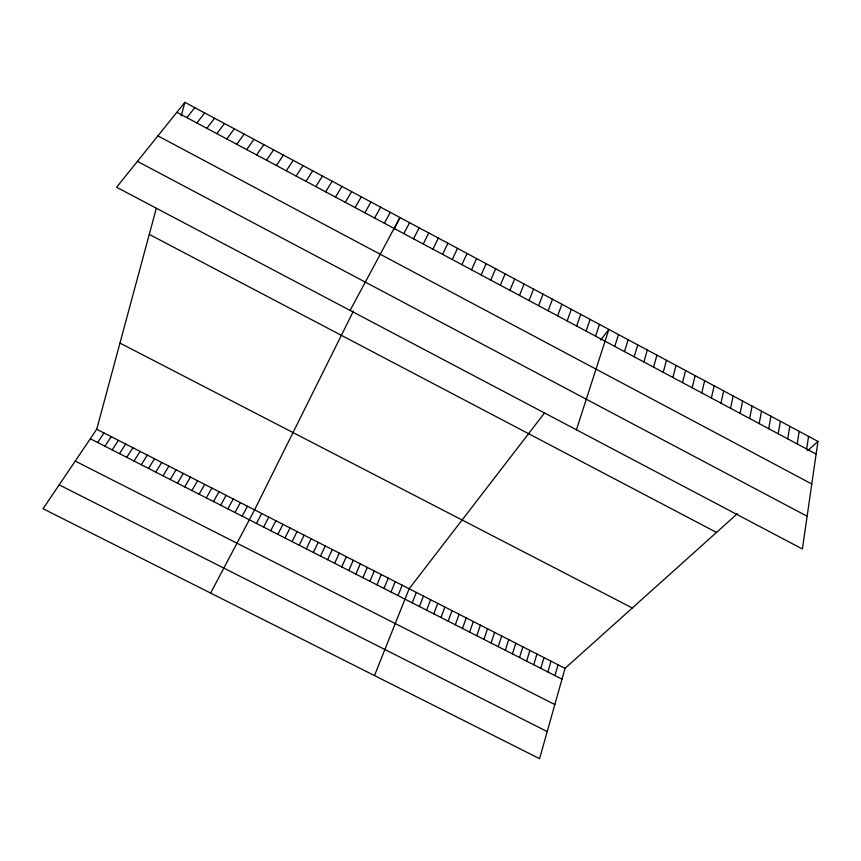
<?xml version="1.0" encoding="UTF-8"?>
<svg xmlns="http://www.w3.org/2000/svg" width="861" height="861" viewBox="0 0 861 861"><rect width="100%" height="100%" fill="white"/><g stroke="black" fill="none" stroke-linecap="round" stroke-linejoin="round"><path stroke-width="1.29" d="M817.95 441.402L802.398 548.984L116.601 187.267L184.878 102.33L817.95 441.402L807.586 450.701M806.66 448.99L808.576 436.376M797.189 443.921L799.191 431.35M787.707 438.852L789.795 426.324M778.204 433.772L780.389 421.277M768.69 428.692L770.961 416.229M759.176 423.601L761.533 411.181M749.64 418.5L752.083 406.123M740.083 413.398L742.623 401.054M730.526 408.286L733.152 395.985M720.948 403.163L723.67 390.905M711.358 398.04L714.167 385.814M701.758 392.907L704.653 380.723M692.147 387.762L695.139 375.622M682.525 382.618L685.604 370.51M672.882 377.462L676.046 365.398M737.457 513.63L565.042 668.351L539.567 758.67L43.05 508.733L96.723 429.273L156.271 208.427M181.219 115.88L184.878 102.33M663.228 372.307L666.489 360.275M653.564 367.141L656.921 355.152M554.936 675.562L558.036 664.767M643.888 361.964L647.332 350.018M547.865 671.957L551.008 661.183M540.783 668.351L543.98 657.6M634.202 356.788L637.732 344.874M533.702 664.746L536.952 654.005M624.494 351.6L628.121 339.729M526.609 661.13L529.913 650.41M519.517 657.513L522.864 646.815M614.776 346.402L618.499 334.574M512.413 653.897L515.804 643.21M576.418 429.8L608.856 329.408L600.644 340.084M505.299 650.27L508.743 639.605M498.185 646.643L501.672 635.999M595.597 336.145L599.493 324.393M491.061 643.006L494.601 632.394M483.925 639.379L487.52 628.778M586.126 331.087L590.108 319.366M476.79 635.73L480.427 625.151M469.643 632.092L473.335 621.534M576.644 326.018L580.723 314.34M462.486 628.444L466.231 617.907M567.151 320.938L571.317 309.303M455.329 624.795L459.117 614.27M448.161 621.147L452.003 610.643M557.637 315.858L561.899 304.267M440.983 617.488L444.879 607.005M433.804 613.828L437.743 603.367M548.123 310.767L552.471 299.208M426.615 610.169L430.608 599.719M538.588 305.666L543.033 294.161M419.415 606.499L423.461 596.07M412.215 602.829L416.315 592.422M529.041 300.564L533.583 289.092M374.492 675.573L409.147 588.763L544.4 413.129M519.484 295.463L524.123 284.022M397.997 595.586L402.195 585.211M390.991 592.013L395.231 581.659M509.916 290.34L514.641 278.953M383.974 588.429L388.268 578.108M376.946 584.856L381.294 574.545M500.338 285.217L505.149 273.863M369.918 581.272L374.309 570.983M490.748 280.094L495.645 268.783M362.879 577.677L367.324 567.41M355.83 574.093L360.328 563.837M481.138 274.95L486.131 263.681M348.78 570.499L353.322 560.263M341.72 566.893L346.316 556.69M471.516 269.805L476.607 258.58M334.649 563.298L339.299 553.106M327.578 559.693L332.281 549.522M461.883 264.661L467.071 253.468M320.507 556.088L325.254 545.939M313.415 552.471L318.215 542.344M452.24 259.505L457.514 248.355M306.322 548.855L311.176 538.749M442.576 254.339L447.957 243.232M299.23 545.239L304.127 535.144M292.116 541.623L297.067 531.549M432.911 249.173L438.378 238.099M353.44 311.058L254.587 509.863L210.622 593.078M393.94 229.586L399.945 217.521L350.115 310.434M285.002 537.996L290.006 527.944M423.225 243.997L428.789 232.965M277.888 534.358L282.935 524.327M270.752 530.731L275.864 520.722M263.627 527.093L268.783 517.106M413.528 238.809L419.189 227.821M256.481 523.456L261.69 513.479M403.82 233.622L409.567 222.676M242.178 516.169L247.484 506.236M235.021 512.521L240.38 502.609M227.853 508.862L233.266 498.971M384.361 223.214L390.302 212.355M220.674 505.203L226.142 495.333M374.61 218.005L380.648 207.189M213.496 501.543L219.006 491.696M206.306 497.884L211.871 488.047M364.849 212.785L370.983 202.012M199.106 494.214L204.724 484.399M355.076 207.555L361.308 196.825M191.906 490.544L197.578 480.75M184.695 486.863L190.421 477.102M345.283 202.324L351.611 191.637M177.474 483.193L183.253 473.442M170.252 479.502L176.074 469.783M335.489 197.083L341.903 186.439M163.02 475.821L168.896 466.113M325.673 191.842L332.195 181.23M155.776 472.129L161.717 462.443M148.533 468.438L154.517 458.773M141.279 464.746L147.317 455.103M315.847 186.579L322.466 176.021M134.025 461.044L140.117 451.422M306.01 181.327L312.715 170.801M126.75 457.342L132.906 447.742M119.485 453.629L125.684 444.05M296.152 176.053L302.964 165.581M112.199 449.916L118.452 440.358M104.913 446.202L111.22 436.667M286.282 170.779L293.192 160.35M97.616 442.489L103.977 432.965M276.403 165.495L283.409 155.109M266.512 160.211L273.615 149.857M256.61 154.915L263.81 144.605M246.687 149.61L253.995 139.353M236.753 144.304L244.158 134.079M226.809 138.987L234.31 128.806M216.854 133.659L224.452 123.521M206.877 128.321L214.572 118.237M196.889 122.983L204.692 112.942M186.891 117.645L194.79 107.636M59.172 484.861L547.209 731.581M75.23 461.087L554.828 704.556M96.723 429.273L565.042 668.351M90.308 438.766L561.996 679.168M119.97 343.087L632.297 608.006M149.276 234.396L716.503 532.432M137.426 161.362L807.134 516.245M157.897 135.898L811.794 484M176.882 112.285L816.12 454.048"/></g></svg>
